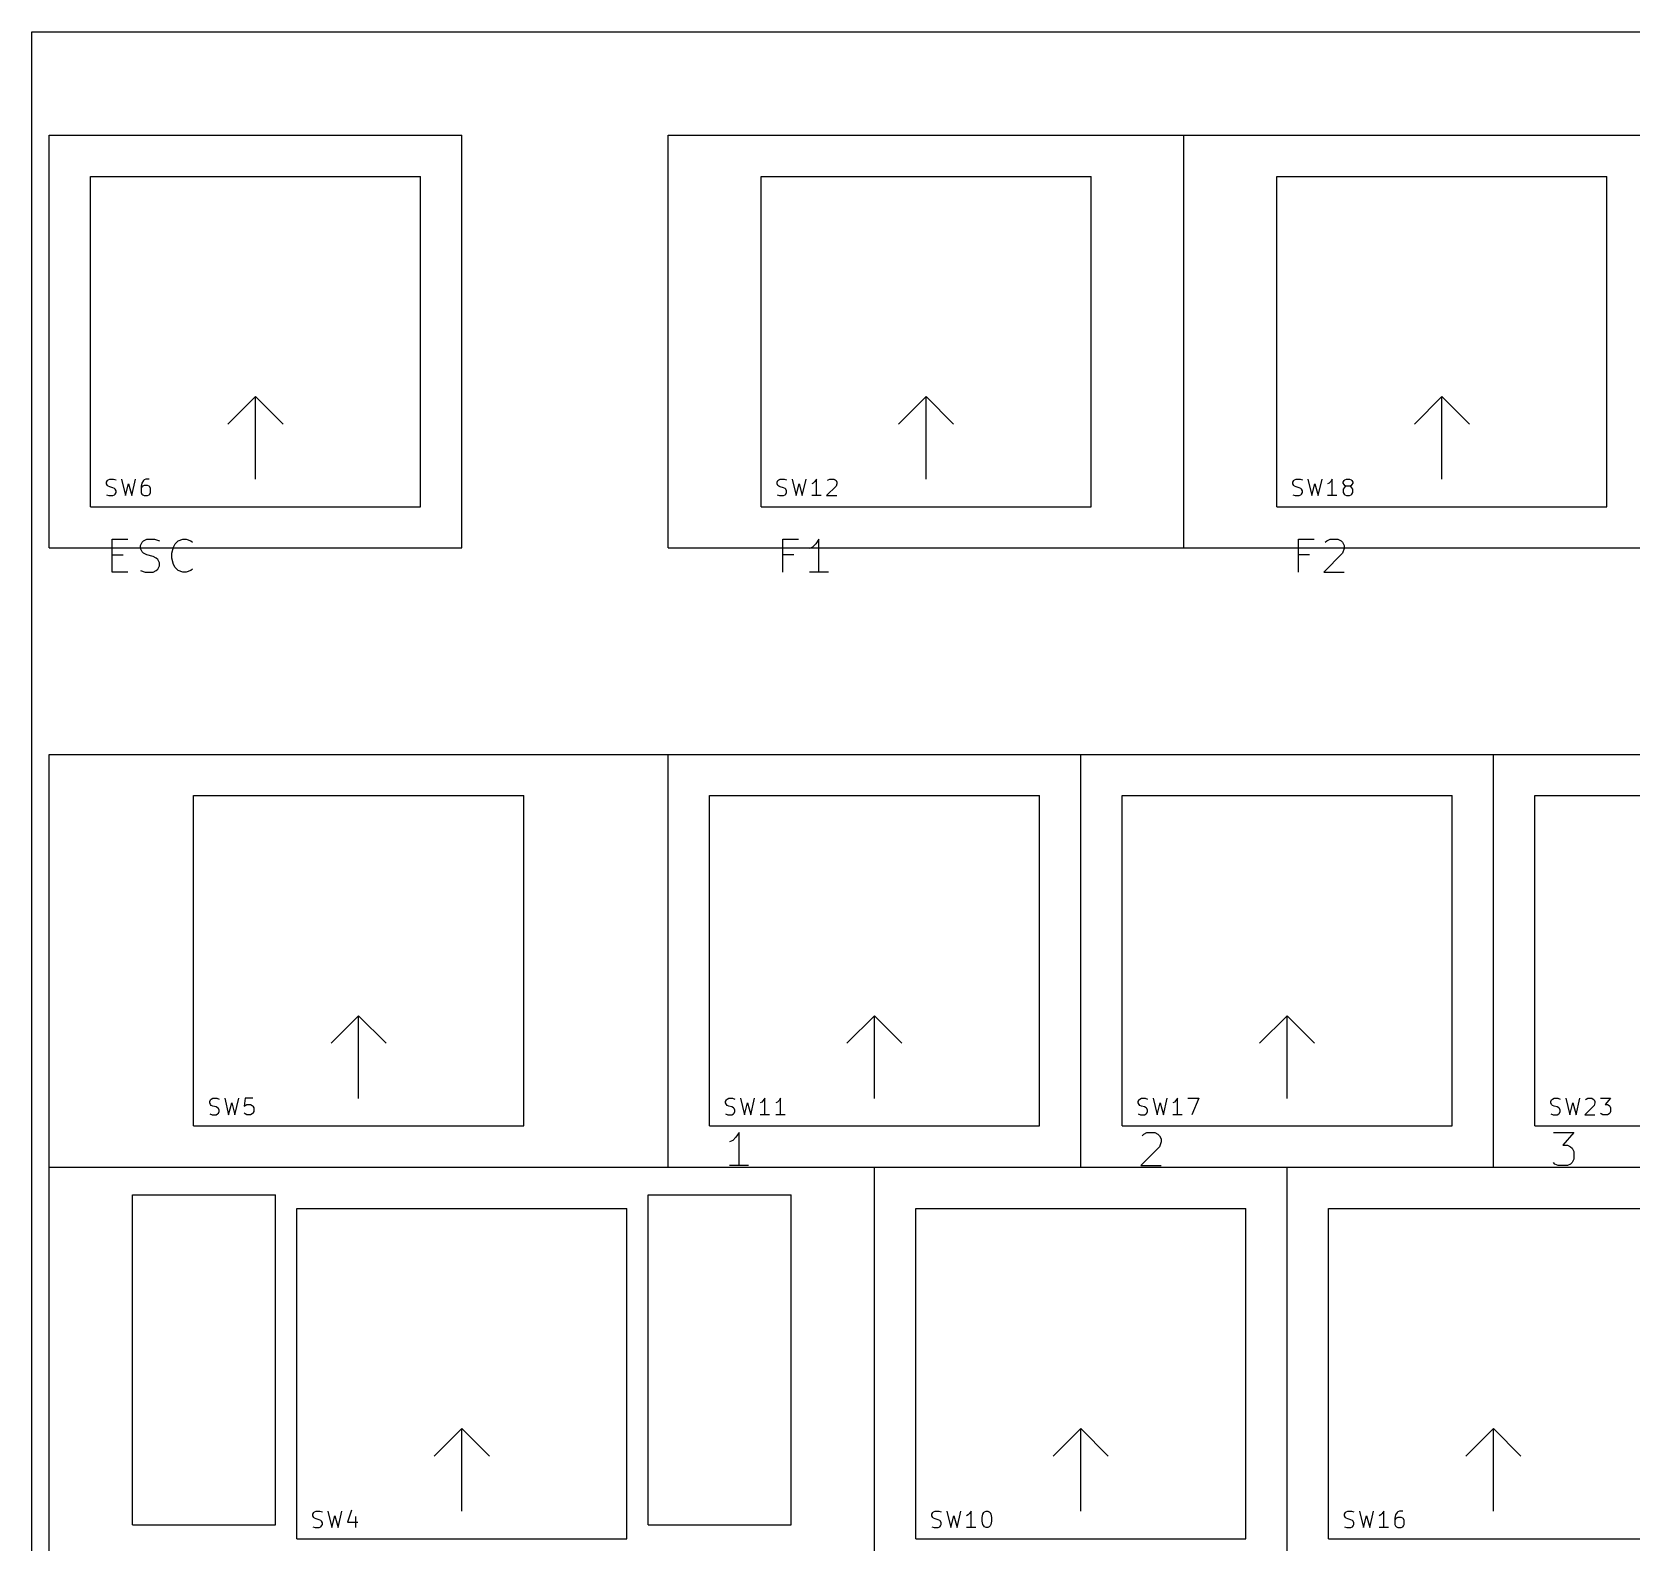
# Model space of a CAD drawing. Extents: x 0 to 449, y -142 to 0.
# Drawn here: x 0.2 to 74, y -69.8 to -0.2 of the extents above; entities that cross this region are included whole.
import ezdxf

# ---------------------------------------------------------------- set-up
doc = ezdxf.new("R2010")
doc.units = 0
doc.layers.get('0').update_dxf_attribs({"linetype": 'CONTINUOUS'})

msp = doc.modelspace()

# ---------------------------------------------------------------- linework, layer by layer
at = {"color": 7}
for p, q in [((0.152395, -133.502242), (0.152395, -0.151869)), ((0.152395, -0.151869), (449.41629, -0.151869)), ((0.946148, -4.914382), (19.996202, -4.914382)), ((0.946148, -23.964436), (0.946148, -4.914382)), ((19.996202, -23.964436), (19.996202, -4.914382)), ((29.521228, -4.914382), (55.715052, -4.914382)), ((29.521228, -23.964436), (29.521228, -4.914382)), ((53.333796, -4.914382), (79.52762, -4.914382)), ((53.333796, -23.964436), (53.333796, -4.914382)), ((2.851153, -6.819387), (18.091196, -6.819387)), ((2.851153, -22.05943), (2.851153, -6.819387)), ((18.091196, -22.05943), (18.091196, -6.819387)), ((33.807491, -6.819387), (49.047534, -6.819387)), ((33.807491, -22.05943), (33.807491, -6.819387)), ((49.047534, -22.05943), (49.047534, -6.819387)), ((57.620058, -6.819387), (72.860101, -6.819387)), ((57.620058, -22.05943), (57.620058, -6.819387)), ((72.860101, -22.05943), (72.860101, -6.819387)), ((9.201171, -18.24942), (10.471175, -16.979416)), ((10.471175, -16.979416), (11.741178, -18.24942)), ((10.471175, -20.789427), (10.471175, -16.979416)), ((40.157508, -18.24942), (41.427512, -16.979416)), ((41.427512, -16.979416), (42.697516, -18.24942)), ((41.427512, -20.789427), (41.427512, -16.979416)), ((63.970076, -18.24942), (65.240079, -16.979416)), ((65.240079, -16.979416), (66.510083, -18.24942)), ((65.240079, -20.789427), (65.240079, -16.979416)), ((3.596373, -20.930034), (3.632659, -20.857462)), ((3.596373, -21.002605), (3.596373, -20.930034)), ((3.632659, -21.075178), (3.596373, -21.002605)), ((3.632659, -20.857462), (3.668945, -20.821177)), ((3.668945, -21.111463), (3.632659, -21.075178)), ((3.668945, -20.821177), (3.741517, -20.784891)), ((3.741517, -21.147749), (3.668945, -21.111463)), ((3.741517, -20.784891), (3.922946, -20.784891)), ((3.88666, -21.184035), (3.741517, -21.147749)), ((3.959231, -21.22032), (3.88666, -21.184035)), ((3.922946, -20.784891), (4.031803, -20.821177)), ((3.995517, -21.256606), (3.959231, -21.22032)), ((4.031803, -21.329178), (3.995517, -21.256606)), ((3.995517, -21.474321), (4.031803, -21.40175)), ((4.031803, -21.40175), (4.031803, -21.329178)), ((4.285804, -20.784891), (4.467233, -21.546893)), ((4.467233, -21.546893), (4.612376, -21.002605)), ((4.612376, -21.002605), (4.757519, -21.546893)), ((4.757519, -21.546893), (4.938949, -20.784891)), ((5.229235, -20.966319), (5.19295, -21.111463)), ((5.19295, -21.111463), (5.19295, -21.40175)), ((5.229235, -21.147749), (5.19295, -21.22032)), ((5.19295, -21.40175), (5.229235, -21.474321)), ((5.301807, -20.857462), (5.229235, -20.966319)), ((5.265521, -21.111463), (5.229235, -21.147749)), ((5.338093, -21.075178), (5.265521, -21.111463)), ((5.338093, -20.821177), (5.301807, -20.857462)), ((5.410664, -20.784891), (5.338093, -20.821177)), ((5.483235, -21.075178), (5.338093, -21.075178)), ((5.555808, -20.784891), (5.410664, -20.784891)), ((5.555808, -21.111463), (5.483235, -21.075178)), ((5.592094, -21.147749), (5.555808, -21.111463)), ((5.628379, -21.22032), (5.592094, -21.147749)), ((5.592094, -21.474321), (5.628379, -21.40175)), ((5.628379, -21.40175), (5.628379, -21.22032)), ((34.552711, -20.930034), (34.588997, -20.857462)), ((34.552711, -21.002605), (34.552711, -20.930034)), ((34.588997, -21.075178), (34.552711, -21.002605)), ((34.588997, -20.857462), (34.625283, -20.821177)), ((34.625283, -21.111463), (34.588997, -21.075178)), ((34.625283, -20.821177), (34.697854, -20.784891)), ((34.697854, -21.147749), (34.625283, -21.111463)), ((34.697854, -20.784891), (34.879284, -20.784891)), ((34.842997, -21.184035), (34.697854, -21.147749)), ((34.915569, -21.22032), (34.842997, -21.184035)), ((34.879284, -20.784891), (34.988141, -20.821177)), ((34.951855, -21.256606), (34.915569, -21.22032)), ((34.988141, -21.329178), (34.951855, -21.256606)), ((34.951855, -21.474321), (34.988141, -21.40175)), ((34.988141, -21.40175), (34.988141, -21.329178)), ((35.242142, -20.784891), (35.42357, -21.546893)), ((35.42357, -21.546893), (35.568714, -21.002605)), ((35.568714, -21.002605), (35.713857, -21.546893)), ((35.713857, -21.546893), (35.895286, -20.784891)), ((36.221858, -20.966319), (36.149287, -21.002605)), ((36.294431, -20.893748), (36.221858, -20.966319)), ((36.367002, -20.784891), (36.294431, -20.893748)), ((36.367002, -21.546893), (36.367002, -20.784891)), ((37.274147, -21.111463), (36.838717, -21.546893)), ((36.875003, -20.857462), (36.911289, -20.821177)), ((36.911289, -20.821177), (36.983861, -20.784891)), ((36.983861, -20.784891), (37.16529, -20.784891)), ((37.16529, -20.784891), (37.237861, -20.821177)), ((37.237861, -20.821177), (37.274147, -20.857462)), ((37.274147, -20.857462), (37.310433, -20.930034)), ((37.310433, -21.002605), (37.274147, -21.111463)), ((37.310433, -20.930034), (37.310433, -21.002605)), ((58.365278, -20.930034), (58.401564, -20.857462)), ((58.365278, -21.002605), (58.365278, -20.930034)), ((58.401564, -21.075178), (58.365278, -21.002605)), ((58.401564, -20.857462), (58.43785, -20.821177)), ((58.43785, -21.111463), (58.401564, -21.075178)), ((58.43785, -20.821177), (58.510421, -20.784891)), ((58.510421, -21.147749), (58.43785, -21.111463)), ((58.510421, -20.784891), (58.691851, -20.784891)), ((58.655565, -21.184035), (58.510421, -21.147749)), ((58.728136, -21.22032), (58.655565, -21.184035)), ((58.691851, -20.784891), (58.800708, -20.821177)), ((58.764422, -21.256606), (58.728136, -21.22032)), ((58.800708, -21.329178), (58.764422, -21.256606)), ((58.764422, -21.474321), (58.800708, -21.40175)), ((58.800708, -21.40175), (58.800708, -21.329178)), ((59.054709, -20.784891), (59.236137, -21.546893)), ((59.236137, -21.546893), (59.381281, -21.002605)), ((59.381281, -21.002605), (59.526424, -21.546893)), ((59.526424, -21.546893), (59.707854, -20.784891)), ((60.034426, -20.966319), (59.961854, -21.002605)), ((60.106998, -20.893748), (60.034426, -20.966319)), ((60.179569, -20.784891), (60.106998, -20.893748)), ((60.179569, -21.546893), (60.179569, -20.784891)), ((60.687571, -20.930034), (60.723857, -20.857462)), ((60.687571, -20.966319), (60.687571, -20.930034)), ((60.723857, -21.038892), (60.687571, -20.966319)), ((60.723857, -21.184035), (60.687571, -21.256606)), ((60.687571, -21.256606), (60.687571, -21.40175)), ((60.687571, -21.40175), (60.723857, -21.474321)), ((60.723857, -20.857462), (60.760142, -20.821177)), ((60.760142, -21.075178), (60.723857, -21.038892)), ((60.760142, -21.147749), (60.723857, -21.184035)), ((60.760142, -20.821177), (60.832714, -20.784891)), ((60.832714, -21.111463), (60.760142, -21.075178)), ((60.832714, -21.111463), (60.760142, -21.147749)), ((60.832714, -20.784891), (60.977857, -20.784891)), ((60.977857, -21.111463), (60.832714, -21.111463)), ((60.977857, -20.784891), (61.050429, -20.821177)), ((61.050429, -21.075178), (60.977857, -21.111463)), ((61.050429, -21.147749), (60.977857, -21.111463)), ((61.050429, -20.821177), (61.086715, -20.857462)), ((61.086715, -21.038892), (61.050429, -21.075178)), ((61.086715, -21.184035), (61.050429, -21.147749)), ((61.086715, -20.857462), (61.123001, -20.930034)), ((61.123001, -20.966319), (61.086715, -21.038892)), ((61.123001, -21.256606), (61.086715, -21.184035)), ((61.086715, -21.474321), (61.123001, -21.40175)), ((61.123001, -20.930034), (61.123001, -20.966319)), ((61.123001, -21.40175), (61.123001, -21.256606)), ((2.851153, -22.05943), (18.091196, -22.05943)), ((3.596373, -21.510607), (3.70523, -21.546893)), ((3.70523, -21.546893), (3.88666, -21.546893)), ((3.88666, -21.546893), (3.959231, -21.510607)), ((3.959231, -21.510607), (3.995517, -21.474321)), ((5.229235, -21.474321), (5.265521, -21.510607)), ((5.265521, -21.510607), (5.338093, -21.546893)), ((5.338093, -21.546893), (5.483235, -21.546893)), ((5.483235, -21.546893), (5.555808, -21.510607)), ((5.555808, -21.510607), (5.592094, -21.474321)), ((33.807491, -22.05943), (49.047534, -22.05943)), ((34.552711, -21.510607), (34.661568, -21.546893)), ((34.661568, -21.546893), (34.842997, -21.546893)), ((34.842997, -21.546893), (34.915569, -21.510607)), ((34.915569, -21.510607), (34.951855, -21.474321)), ((36.584716, -21.546893), (36.149287, -21.546893)), ((36.838717, -21.546893), (37.310433, -21.546893)), ((57.620058, -22.05943), (72.860101, -22.05943)), ((58.365278, -21.510607), (58.474135, -21.546893)), ((58.474135, -21.546893), (58.655565, -21.546893)), ((58.655565, -21.546893), (58.728136, -21.510607)), ((58.728136, -21.510607), (58.764422, -21.474321)), ((60.397284, -21.546893), (59.961854, -21.546893)), ((60.723857, -21.474321), (60.760142, -21.510607)), ((60.760142, -21.510607), (60.832714, -21.546893)), ((60.832714, -21.546893), (60.977857, -21.546893)), ((60.977857, -21.546893), (61.050429, -21.510607)), ((61.050429, -21.510607), (61.086715, -21.474321)), ((3.855364, -25.082492), (3.855364, -23.558488)), ((3.855364, -23.558488), (4.58108, -23.558488)), ((5.306796, -23.63106), (5.451939, -23.558488)), ((5.451939, -23.558488), (5.814797, -23.558488)), ((5.814797, -23.558488), (6.032512, -23.63106)), ((6.903373, -23.63106), (7.121087, -23.558488)), ((7.121087, -23.558488), (7.266231, -23.558488)), ((7.266231, -23.558488), (7.483945, -23.63106)), ((34.811701, -25.082492), (34.811701, -23.558488)), ((34.811701, -23.558488), (35.537417, -23.558488)), ((36.480848, -23.558488), (36.335706, -23.776202)), ((36.480848, -25.082492), (36.480848, -23.558488)), ((58.624269, -25.082492), (58.624269, -23.558488)), ((58.624269, -23.558488), (59.349985, -23.558488)), ((59.930557, -23.63106), (60.075701, -23.558488)), ((60.075701, -23.558488), (60.438559, -23.558488)), ((60.438559, -23.558488), (60.583702, -23.63106)), ((0.946148, -23.964436), (19.996202, -23.964436)), ((3.855364, -24.284204), (4.363365, -24.284204)), ((5.161653, -23.848774), (5.234225, -23.703631)), ((5.161653, -23.993918), (5.161653, -23.848774)), ((5.234225, -24.139061), (5.161653, -23.993918)), ((5.234225, -23.703631), (5.306796, -23.63106)), ((5.306796, -24.211633), (5.234225, -24.139061)), ((5.451939, -24.284204), (5.306796, -24.211633)), ((5.742226, -24.356776), (5.451939, -24.284204)), ((5.88737, -24.429347), (5.742226, -24.356776)), ((6.613086, -24.211633), (6.685657, -23.921346)), ((6.613086, -24.429347), (6.613086, -24.211633)), ((6.685657, -23.921346), (6.758229, -23.776202)), ((6.758229, -23.776202), (6.903373, -23.63106)), ((7.483945, -23.63106), (7.556516, -23.703631)), ((29.521228, -23.964436), (55.715052, -23.964436)), ((35.319703, -24.284204), (34.811701, -24.284204)), ((36.190562, -23.921346), (36.045419, -23.993918)), ((36.335706, -23.776202), (36.190562, -23.921346)), ((53.333796, -23.964436), (79.52762, -23.964436)), ((59.13227, -24.284204), (58.624269, -24.284204)), ((60.656274, -24.211633), (59.785414, -25.082492)), ((59.857986, -23.703631), (59.930557, -23.63106)), ((60.583702, -23.63106), (60.656274, -23.703631)), ((60.656274, -23.703631), (60.728846, -23.848774)), ((60.728846, -23.993918), (60.656274, -24.211633)), ((60.728846, -23.848774), (60.728846, -23.993918)), ((4.58108, -25.082492), (3.855364, -25.082492)), ((5.161653, -25.009921), (5.379368, -25.082492)), ((5.379368, -25.082492), (5.742226, -25.082492)), ((5.742226, -25.082492), (5.88737, -25.009921)), ((5.959941, -24.501919), (5.88737, -24.429347)), ((5.88737, -25.009921), (5.959941, -24.937349)), ((6.032512, -24.647063), (5.959941, -24.501919)), ((5.959941, -24.937349), (6.032512, -24.792205)), ((6.032512, -24.792205), (6.032512, -24.647063)), ((6.685657, -24.719634), (6.613086, -24.429347)), ((6.758229, -24.864777), (6.685657, -24.719634)), ((6.903373, -25.009921), (6.758229, -24.864777)), ((7.121087, -25.082492), (6.903373, -25.009921)), ((7.266231, -25.082492), (7.121087, -25.082492)), ((7.483945, -25.009921), (7.266231, -25.082492)), ((7.556516, -24.937349), (7.483945, -25.009921)), ((36.916278, -25.082492), (36.045419, -25.082492)), ((59.785414, -25.082492), (60.728846, -25.082492)), ((0.946148, -33.489463), (29.521228, -33.489463)), ((0.946148, -52.539517), (0.946148, -33.489463)), ((29.521228, -33.489463), (48.571282, -33.489463)), ((29.521228, -52.539517), (29.521228, -33.489463)), ((48.571282, -33.489463), (67.621336, -33.489463)), ((48.571282, -52.539517), (48.571282, -33.489463)), ((67.621336, -33.489463), (86.67139, -33.489463)), ((67.621336, -52.539517), (67.621336, -33.489463)), ((7.613667, -35.394468), (22.85371, -35.394468)), ((7.613667, -50.634511), (7.613667, -35.394468)), ((22.85371, -50.634511), (22.85371, -35.394468)), ((31.426234, -35.394468), (46.666277, -35.394468)), ((31.426234, -50.634511), (31.426234, -35.394468)), ((46.666277, -50.634511), (46.666277, -35.394468)), ((50.476288, -35.394468), (65.716331, -35.394468)), ((50.476288, -50.634511), (50.476288, -35.394468)), ((65.716331, -50.634511), (65.716331, -35.394468)), ((69.526342, -35.394468), (84.766385, -35.394468)), ((69.526342, -50.634511), (69.526342, -35.394468)), ((13.963684, -46.8245), (15.233688, -45.554497)), ((15.233688, -45.554497), (16.503692, -46.8245)), ((15.233688, -49.364508), (15.233688, -45.554497)), ((37.776252, -46.8245), (39.046255, -45.554497)), ((39.046255, -45.554497), (40.316259, -46.8245)), ((39.046255, -49.364508), (39.046255, -45.554497)), ((56.826306, -46.8245), (58.096309, -45.554497)), ((58.096309, -45.554497), (59.366313, -46.8245)), ((58.096309, -49.364508), (58.096309, -45.554497)), ((8.358887, -49.505115), (8.395173, -49.432543)), ((8.395173, -49.432543), (8.431459, -49.396258)), ((8.431459, -49.396258), (8.50403, -49.359972)), ((8.50403, -49.359972), (8.68546, -49.359972)), ((8.68546, -49.359972), (8.794317, -49.396258)), ((9.048318, -49.359972), (9.229746, -50.121974)), ((9.520033, -50.121974), (9.701462, -49.359972)), ((9.991748, -49.359972), (9.955463, -49.72283)), ((10.354607, -49.359972), (9.991748, -49.359972)), ((32.171454, -49.505115), (32.20774, -49.432543)), ((32.20774, -49.432543), (32.244026, -49.396258)), ((32.244026, -49.396258), (32.316597, -49.359972)), ((32.316597, -49.359972), (32.498027, -49.359972)), ((32.498027, -49.359972), (32.606884, -49.396258)), ((32.860885, -49.359972), (33.042313, -50.121974)), ((33.3326, -50.121974), (33.51403, -49.359972)), ((33.985745, -49.359972), (33.913174, -49.468829)), ((33.985745, -50.121974), (33.985745, -49.359972)), ((34.711461, -49.359972), (34.63889, -49.468829)), ((34.711461, -50.121974), (34.711461, -49.359972)), ((51.221508, -49.505115), (51.257794, -49.432543)), ((51.257794, -49.432543), (51.29408, -49.396258)), ((51.29408, -49.396258), (51.366651, -49.359972)), ((51.366651, -49.359972), (51.548081, -49.359972)), ((51.548081, -49.359972), (51.656938, -49.396258)), ((51.910939, -49.359972), (52.092367, -50.121974)), ((52.382654, -50.121974), (52.564084, -49.359972)), ((53.035799, -49.359972), (52.963228, -49.468829)), ((53.035799, -50.121974), (53.035799, -49.359972)), ((53.507514, -49.359972), (54.015516, -49.359972)), ((54.015516, -49.359972), (53.688944, -50.121974)), ((70.271562, -49.505115), (70.307848, -49.432543)), ((70.307848, -49.432543), (70.344134, -49.396258)), ((70.344134, -49.396258), (70.416705, -49.359972)), ((70.416705, -49.359972), (70.598135, -49.359972)), ((70.598135, -49.359972), (70.706992, -49.396258)), ((70.960993, -49.359972), (71.142421, -50.121974)), ((71.432708, -50.121974), (71.614137, -49.359972)), ((71.868138, -49.432543), (71.904423, -49.396258)), ((71.904423, -49.396258), (71.976995, -49.359972)), ((71.976995, -49.359972), (72.158424, -49.359972)), ((72.158424, -49.359972), (72.230996, -49.396258)), ((72.230996, -49.396258), (72.267282, -49.432543)), ((72.267282, -49.432543), (72.303567, -49.505115)), ((72.557568, -49.359972), (73.029284, -49.359972)), ((73.029284, -49.359972), (72.775284, -49.650258)), ((8.358887, -49.577686), (8.358887, -49.505115)), ((8.395173, -49.650258), (8.358887, -49.577686)), ((8.358887, -50.085688), (8.467744, -50.121974)), ((8.431459, -49.686544), (8.395173, -49.650258)), ((8.50403, -49.72283), (8.431459, -49.686544)), ((8.467744, -50.121974), (8.649173, -50.121974)), ((8.649173, -49.759116), (8.50403, -49.72283)), ((8.721745, -49.795401), (8.649173, -49.759116)), ((8.649173, -50.121974), (8.721745, -50.085688)), ((8.758031, -49.831687), (8.721745, -49.795401)), ((8.721745, -50.085688), (8.758031, -50.049402)), ((8.794317, -49.904259), (8.758031, -49.831687)), ((8.758031, -50.049402), (8.794317, -49.97683)), ((8.794317, -49.97683), (8.794317, -49.904259)), ((9.229746, -50.121974), (9.374889, -49.577686)), ((9.374889, -49.577686), (9.520033, -50.121974)), ((9.955463, -49.72283), (9.991748, -49.686544)), ((9.991748, -50.085688), (9.955463, -50.049402)), ((9.991748, -49.686544), (10.06432, -49.650258)), ((10.06432, -50.121974), (9.991748, -50.085688)), ((10.06432, -49.650258), (10.245749, -49.650258)), ((10.245749, -50.121974), (10.06432, -50.121974)), ((10.245749, -49.650258), (10.318321, -49.686544)), ((10.318321, -50.085688), (10.245749, -50.121974)), ((10.318321, -49.686544), (10.354607, -49.72283)), ((10.354607, -50.049402), (10.318321, -50.085688)), ((10.354607, -49.72283), (10.390892, -49.795401)), ((10.390892, -49.97683), (10.354607, -50.049402)), ((10.390892, -49.795401), (10.390892, -49.97683)), ((32.171454, -49.577686), (32.171454, -49.505115)), ((32.20774, -49.650258), (32.171454, -49.577686)), ((32.171454, -50.085688), (32.280311, -50.121974)), ((32.244026, -49.686544), (32.20774, -49.650258)), ((32.316597, -49.72283), (32.244026, -49.686544)), ((32.280311, -50.121974), (32.461741, -50.121974)), ((32.461741, -49.759116), (32.316597, -49.72283)), ((32.534312, -49.795401), (32.461741, -49.759116)), ((32.461741, -50.121974), (32.534312, -50.085688)), ((32.570598, -49.831687), (32.534312, -49.795401)), ((32.534312, -50.085688), (32.570598, -50.049402)), ((32.606884, -49.904259), (32.570598, -49.831687)), ((32.570598, -50.049402), (32.606884, -49.97683)), ((32.606884, -49.97683), (32.606884, -49.904259)), ((33.042313, -50.121974), (33.187457, -49.577686)), ((33.187457, -49.577686), (33.3326, -50.121974)), ((33.840602, -49.5414), (33.76803, -49.577686)), ((34.20346, -50.121974), (33.76803, -50.121974)), ((33.913174, -49.468829), (33.840602, -49.5414)), ((34.566318, -49.5414), (34.493746, -49.577686)), ((34.929177, -50.121974), (34.493746, -50.121974)), ((34.63889, -49.468829), (34.566318, -49.5414)), ((51.221508, -49.577686), (51.221508, -49.505115)), ((51.257794, -49.650258), (51.221508, -49.577686)), ((51.221508, -50.085688), (51.330365, -50.121974)), ((51.29408, -49.686544), (51.257794, -49.650258)), ((51.366651, -49.72283), (51.29408, -49.686544)), ((51.330365, -50.121974), (51.511795, -50.121974)), ((51.511795, -49.759116), (51.366651, -49.72283)), ((51.584366, -49.795401), (51.511795, -49.759116)), ((51.511795, -50.121974), (51.584366, -50.085688)), ((51.620652, -49.831687), (51.584366, -49.795401)), ((51.584366, -50.085688), (51.620652, -50.049402)), ((51.656938, -49.904259), (51.620652, -49.831687)), ((51.620652, -50.049402), (51.656938, -49.97683)), ((51.656938, -49.97683), (51.656938, -49.904259)), ((52.092367, -50.121974), (52.237511, -49.577686)), ((52.237511, -49.577686), (52.382654, -50.121974)), ((52.890655, -49.5414), (52.818084, -49.577686)), ((53.253514, -50.121974), (52.818084, -50.121974)), ((52.963228, -49.468829), (52.890655, -49.5414)), ((70.271562, -49.577686), (70.271562, -49.505115)), ((70.307848, -49.650258), (70.271562, -49.577686)), ((70.271562, -50.085688), (70.380419, -50.121974)), ((70.344134, -49.686544), (70.307848, -49.650258)), ((70.416705, -49.72283), (70.344134, -49.686544)), ((70.380419, -50.121974), (70.561848, -50.121974)), ((70.561848, -49.759116), (70.416705, -49.72283)), ((70.63442, -49.795401), (70.561848, -49.759116)), ((70.561848, -50.121974), (70.63442, -50.085688)), ((70.670706, -49.831687), (70.63442, -49.795401)), ((70.63442, -50.085688), (70.670706, -50.049402)), ((70.706992, -49.904259), (70.670706, -49.831687)), ((70.670706, -50.049402), (70.706992, -49.97683)), ((70.706992, -49.97683), (70.706992, -49.904259)), ((71.142421, -50.121974), (71.287564, -49.577686)), ((71.287564, -49.577686), (71.432708, -50.121974)), ((72.267282, -49.686544), (71.831852, -50.121974)), ((71.831852, -50.121974), (72.303567, -50.121974)), ((72.303567, -49.577686), (72.267282, -49.686544)), ((72.303567, -49.505115), (72.303567, -49.577686)), ((72.593854, -50.085688), (72.557568, -50.049402)), ((72.666426, -50.121974), (72.593854, -50.085688)), ((72.884141, -50.121974), (72.666426, -50.121974)), ((72.775284, -49.650258), (72.884141, -49.650258)), ((72.884141, -49.650258), (72.956712, -49.686544)), ((72.956712, -50.085688), (72.884141, -50.121974)), ((72.956712, -49.686544), (72.992998, -49.72283)), ((72.992998, -50.049402), (72.956712, -50.085688)), ((72.992998, -49.72283), (73.029284, -49.795401)), ((73.029284, -49.97683), (72.992998, -50.049402)), ((73.029284, -49.795401), (73.029284, -49.97683)), ((7.613667, -50.634511), (22.85371, -50.634511)), ((31.426234, -50.634511), (46.666277, -50.634511)), ((50.476288, -50.634511), (65.716331, -50.634511)), ((69.526342, -50.634511), (84.766385, -50.634511)), ((32.503016, -51.305798), (32.357872, -51.37837)), ((32.648159, -51.160655), (32.503016, -51.305798)), ((32.793303, -50.94294), (32.648159, -51.160655)), ((32.793303, -52.466944), (32.793303, -50.94294)), ((52.206215, -51.596085), (51.335355, -52.466944)), ((51.407926, -51.088083), (51.480498, -51.015512)), ((51.480498, -51.015512), (51.625641, -50.94294)), ((51.625641, -50.94294), (51.9885, -50.94294)), ((51.9885, -50.94294), (52.133642, -51.015512)), ((52.133642, -51.015512), (52.206215, -51.088083)), ((52.206215, -51.088083), (52.278786, -51.233227)), ((52.278786, -51.37837), (52.206215, -51.596085)), ((52.278786, -51.233227), (52.278786, -51.37837)), ((70.385409, -50.94294), (71.32884, -50.94294)), ((71.32884, -50.94294), (70.820838, -51.523514)), ((70.820838, -51.523514), (71.038554, -51.523514)), ((71.038554, -51.523514), (71.183696, -51.596085)), ((71.183696, -51.596085), (71.256268, -51.668656)), ((71.256268, -51.668656), (71.32884, -51.8138)), ((70.45798, -52.394373), (70.385409, -52.321801)), ((70.603124, -52.466944), (70.45798, -52.394373)), ((71.183696, -52.394373), (71.038554, -52.466944)), ((71.256268, -52.321801), (71.183696, -52.394373)), ((71.32884, -52.176658), (71.256268, -52.321801)), ((71.32884, -51.8138), (71.32884, -52.176658)), ((0.946148, -52.539517), (29.521228, -52.539517)), ((0.946148, -71.58957), (0.946148, -52.539517)), ((29.521228, -52.539517), (48.571282, -52.539517)), ((33.228732, -52.466944), (32.357872, -52.466944)), ((39.046255, -71.58957), (39.046255, -52.539517)), ((48.571282, -52.539517), (67.621336, -52.539517)), ((51.335355, -52.466944), (52.278786, -52.466944)), ((58.096309, -71.58957), (58.096309, -52.539517)), ((67.621336, -52.539517), (86.67139, -52.539517)), ((71.038554, -52.466944), (70.603124, -52.466944)), ((4.787909, -53.80952), (11.391927, -53.80952)), ((4.787909, -69.049563), (4.787909, -53.80952)), ((11.391927, -69.049563), (11.391927, -53.80952)), ((28.600476, -53.80952), (35.204494, -53.80952)), ((28.600476, -69.049563), (28.600476, -53.80952)), ((35.204494, -69.049563), (35.204494, -53.80952)), ((12.37618, -54.444522), (27.616223, -54.444522)), ((12.37618, -69.684565), (12.37618, -54.444522)), ((27.616223, -69.684565), (27.616223, -54.444522)), ((40.951261, -54.444522), (56.191304, -54.444522)), ((40.951261, -69.684565), (40.951261, -54.444522)), ((56.191304, -69.684565), (56.191304, -54.444522)), ((60.001315, -54.444522), (75.241358, -54.444522)), ((60.001315, -69.684565), (60.001315, -54.444522)), ((18.726198, -65.874554), (19.996202, -64.604551)), ((19.996202, -64.604551), (21.266205, -65.874554)), ((19.996202, -68.414561), (19.996202, -64.604551)), ((47.301279, -65.874554), (48.571282, -64.604551)), ((48.571282, -64.604551), (49.841286, -65.874554)), ((48.571282, -68.414561), (48.571282, -64.604551)), ((66.351333, -65.874554), (67.621336, -64.604551)), ((67.621336, -64.604551), (68.89134, -65.874554)), ((67.621336, -68.414561), (67.621336, -64.604551)), ((13.1214, -68.555169), (13.157686, -68.482597)), ((13.1214, -68.62774), (13.1214, -68.555169)), ((13.157686, -68.700312), (13.1214, -68.62774)), ((13.157686, -68.482597), (13.193972, -68.446312)), ((13.193972, -68.446312), (13.266543, -68.410025)), ((13.266543, -68.410025), (13.447973, -68.410025)), ((13.447973, -68.410025), (13.55683, -68.446312)), ((13.810831, -68.410025), (13.99226, -69.172028)), ((13.99226, -69.172028), (14.137403, -68.62774)), ((14.137403, -68.62774), (14.282546, -69.172028)), ((14.282546, -69.172028), (14.463976, -68.410025)), ((14.899405, -68.373739), (14.717977, -68.918027)), ((41.696481, -68.555169), (41.732767, -68.482597)), ((41.696481, -68.62774), (41.696481, -68.555169)), ((41.732767, -68.700312), (41.696481, -68.62774)), ((41.732767, -68.482597), (41.769053, -68.446312)), ((41.769053, -68.446312), (41.841624, -68.410025)), ((41.841624, -68.410025), (42.023054, -68.410025)), ((42.023054, -68.410025), (42.131911, -68.446312)), ((42.385912, -68.410025), (42.56734, -69.172028)), ((42.56734, -69.172028), (42.712484, -68.62774)), ((42.712484, -68.62774), (42.857627, -69.172028)), ((42.857627, -69.172028), (43.039057, -68.410025)), ((43.365629, -68.591454), (43.293057, -68.62774)), ((43.438201, -68.518883), (43.365629, -68.591454)), ((43.510772, -68.410025), (43.438201, -68.518883)), ((43.510772, -69.172028), (43.510772, -68.410025)), ((44.018773, -68.700312), (44.05506, -68.555169)), ((44.05506, -68.555169), (44.091345, -68.482597)), ((44.091345, -68.482597), (44.127631, -68.446312)), ((44.127631, -68.446312), (44.200203, -68.410025)), ((44.200203, -68.410025), (44.272774, -68.410025)), ((44.272774, -68.410025), (44.345345, -68.446312)), ((44.345345, -68.446312), (44.381631, -68.482597)), ((44.381631, -68.482597), (44.417918, -68.555169)), ((44.417918, -68.555169), (44.454204, -68.700312)), ((60.746535, -68.555169), (60.782821, -68.482597)), ((60.746535, -68.62774), (60.746535, -68.555169)), ((60.782821, -68.700312), (60.746535, -68.62774)), ((60.782821, -68.482597), (60.819107, -68.446312)), ((60.819107, -68.446312), (60.891678, -68.410025)), ((60.891678, -68.410025), (61.073108, -68.410025)), ((61.073108, -68.410025), (61.181965, -68.446312)), ((61.435966, -68.410025), (61.617394, -69.172028)), ((61.617394, -69.172028), (61.762538, -68.62774)), ((61.762538, -68.62774), (61.907681, -69.172028)), ((61.907681, -69.172028), (62.08911, -68.410025)), ((62.415682, -68.591454), (62.343111, -68.62774)), ((62.488255, -68.518883), (62.415682, -68.591454)), ((62.560826, -68.410025), (62.488255, -68.518883)), ((62.560826, -69.172028), (62.560826, -68.410025)), ((63.105113, -68.591454), (63.068827, -68.736597)), ((63.177685, -68.482597), (63.105113, -68.591454)), ((63.213971, -68.446312), (63.177685, -68.482597)), ((63.286542, -68.410025), (63.213971, -68.446312)), ((63.431685, -68.410025), (63.286542, -68.410025)), ((4.787909, -69.049563), (11.391927, -69.049563)), ((13.1214, -69.135741), (13.230257, -69.172028)), ((13.193972, -68.736597), (13.157686, -68.700312)), ((13.266543, -68.772883), (13.193972, -68.736597)), ((13.230257, -69.172028), (13.411687, -69.172028)), ((13.411687, -68.80917), (13.266543, -68.772883)), ((13.484258, -68.845455), (13.411687, -68.80917)), ((13.411687, -69.172028), (13.484258, -69.135741)), ((13.520544, -68.881741), (13.484258, -68.845455)), ((13.484258, -69.135741), (13.520544, -69.099455)), ((13.55683, -68.954313), (13.520544, -68.881741)), ((13.520544, -69.099455), (13.55683, -69.026884)), ((13.55683, -69.026884), (13.55683, -68.954313)), ((14.717977, -68.918027), (15.189692, -68.918027)), ((15.080835, -68.664026), (15.080835, -69.172028)), ((28.600476, -69.049563), (35.204494, -69.049563)), ((41.696481, -69.135741), (41.805338, -69.172028)), ((41.769053, -68.736597), (41.732767, -68.700312)), ((41.841624, -68.772883), (41.769053, -68.736597)), ((41.805338, -69.172028), (41.986768, -69.172028)), ((41.986768, -68.80917), (41.841624, -68.772883)), ((42.059339, -68.845455), (41.986768, -68.80917)), ((41.986768, -69.172028), (42.059339, -69.135741)), ((42.095625, -68.881741), (42.059339, -68.845455)), ((42.059339, -69.135741), (42.095625, -69.099455)), ((42.131911, -68.954313), (42.095625, -68.881741)), ((42.095625, -69.099455), (42.131911, -69.026884)), ((42.131911, -69.026884), (42.131911, -68.954313)), ((43.728487, -69.172028), (43.293057, -69.172028)), ((44.018773, -68.881741), (44.018773, -68.700312)), ((44.05506, -69.026884), (44.018773, -68.881741)), ((44.091345, -69.099455), (44.05506, -69.026884)), ((44.127631, -69.135741), (44.091345, -69.099455)), ((44.200203, -69.172028), (44.127631, -69.135741)), ((44.272774, -69.172028), (44.200203, -69.172028)), ((44.345345, -69.135741), (44.272774, -69.172028)), ((44.381631, -69.099455), (44.345345, -69.135741)), ((44.417918, -69.026884), (44.381631, -69.099455)), ((44.454204, -68.881741), (44.417918, -69.026884)), ((44.454204, -68.700312), (44.454204, -68.881741)), ((60.746535, -69.135741), (60.855392, -69.172028)), ((60.819107, -68.736597), (60.782821, -68.700312)), ((60.891678, -68.772883), (60.819107, -68.736597)), ((60.855392, -69.172028), (61.036822, -69.172028)), ((61.036822, -68.80917), (60.891678, -68.772883)), ((61.109393, -68.845455), (61.036822, -68.80917)), ((61.036822, -69.172028), (61.109393, -69.135741)), ((61.145679, -68.881741), (61.109393, -68.845455)), ((61.109393, -69.135741), (61.145679, -69.099455)), ((61.181965, -68.954313), (61.145679, -68.881741)), ((61.145679, -69.099455), (61.181965, -69.026884)), ((61.181965, -69.026884), (61.181965, -68.954313)), ((62.77854, -69.172028), (62.343111, -69.172028)), ((63.068827, -68.736597), (63.068827, -69.026884)), ((63.105113, -68.772883), (63.068827, -68.845455)), ((63.068827, -69.026884), (63.105113, -69.099455)), ((63.141398, -68.736597), (63.105113, -68.772883)), ((63.105113, -69.099455), (63.141398, -69.135741)), ((63.213971, -68.700312), (63.141398, -68.736597)), ((63.141398, -69.135741), (63.213971, -69.172028)), ((63.359114, -68.700312), (63.213971, -68.700312)), ((63.213971, -69.172028), (63.359114, -69.172028)), ((63.431685, -68.736597), (63.359114, -68.700312)), ((63.359114, -69.172028), (63.431685, -69.135741)), ((63.467971, -68.772883), (63.431685, -68.736597)), ((63.431685, -69.135741), (63.467971, -69.099455)), ((63.504257, -68.845455), (63.467971, -68.772883)), ((63.467971, -69.099455), (63.504257, -69.026884)), ((63.504257, -69.026884), (63.504257, -68.845455)), ((12.37618, -69.684565), (27.616223, -69.684565)), ((40.951261, -69.684565), (56.191304, -69.684565)), ((60.001315, -69.684565), (75.241358, -69.684565))]:
    msp.add_line(p, q, dxfattribs=at)

doc.saveas('drawing.dxf')
